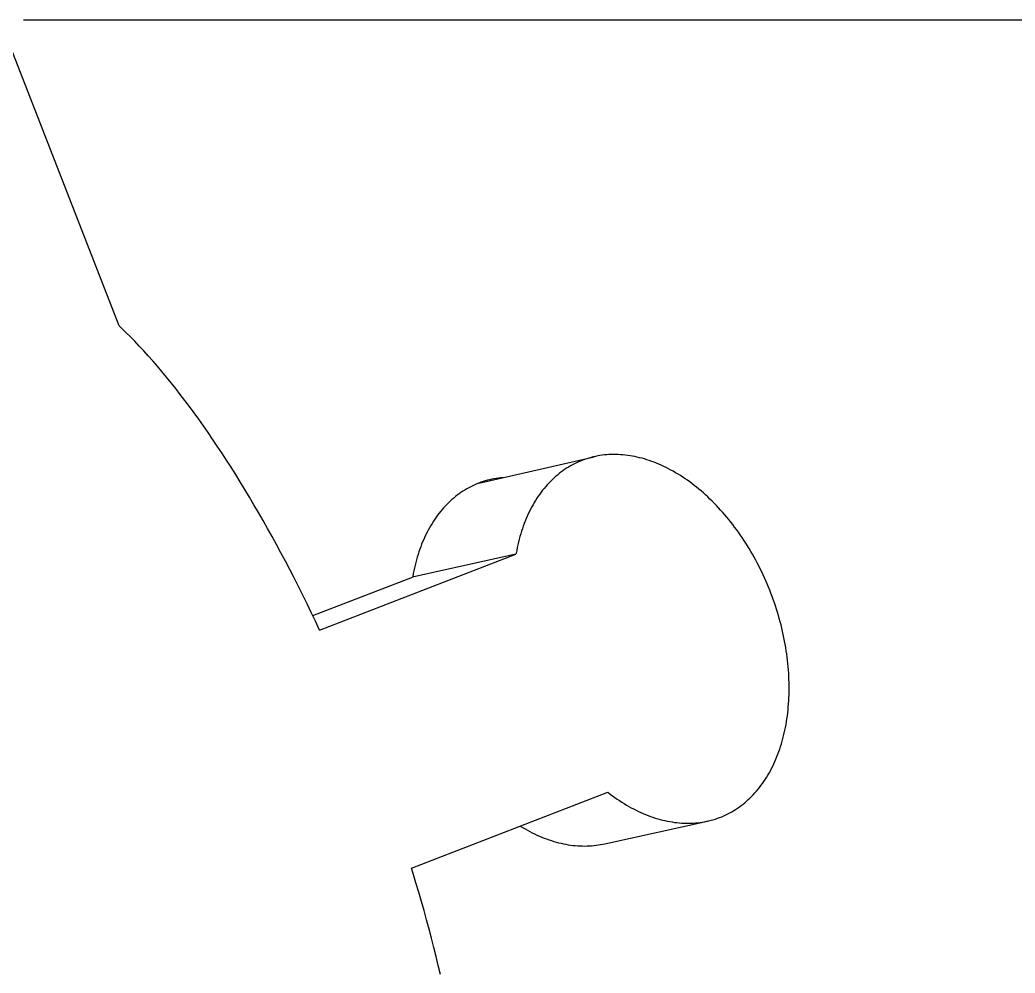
# Model space of a CAD drawing. Extents: x 10753 to 18704, y -5361 to 1140.
# Drawn here: x 11504.849 to 11506.065, y -3616.836 to -3615.671 of the extents above; entities that cross this region are included whole.
import ezdxf

# ---------------------------------------------------------------- set-up
doc = ezdxf.new("R2010")
doc.units = 0
doc.header["$LTSCALE"] = 30
doc.header["$MEASUREMENT"] = 0
doc.layers.add('bath', color=23, linetype='CONTINUOUS')
doc.layers.add('furniture', color=9, linetype='CONTINUOUS')

msp = doc.modelspace()

# ---------------------------------------------------------------- linework, layer by layer
at = {"layer": 'bath'}
for p, q in [((11504.96981, -3616.04464), (11504.82489, -3615.67219)), ((11504.97279, -3616.04745), (11504.96981, -3616.04464)), ((11504.97818, -3616.05264), (11504.97279, -3616.04745)), ((11504.9836, -3616.05802), (11504.97818, -3616.05264)), ((11504.98904, -3616.06357), (11504.9836, -3616.05802)), ((11504.99452, -3616.0693), (11504.98904, -3616.06357)), ((11505.00002, -3616.07521), (11504.99452, -3616.0693)), ((11505.00553, -3616.08128), (11505.00002, -3616.07521)), ((11505.01108, -3616.08752), (11505.00553, -3616.08128)), ((11505.01663, -3616.09393), (11505.01108, -3616.08752)), ((11505.02221, -3616.10051), (11505.01663, -3616.09393)), ((11505.0278, -3616.10725), (11505.02221, -3616.10051)), ((11505.03341, -3616.11415), (11505.0278, -3616.10725)), ((11505.03903, -3616.12122), (11505.03341, -3616.11415)), ((11505.04466, -3616.12844), (11505.03903, -3616.12122)), ((11505.0503, -3616.13581), (11505.04466, -3616.12844)), ((11505.05594, -3616.14334), (11505.0503, -3616.13581)), ((11505.06159, -3616.15102), (11505.05594, -3616.14334)), ((11505.06724, -3616.15885), (11505.06159, -3616.15102)), ((11505.0729, -3616.16682), (11505.06724, -3616.15885)), ((11505.07856, -3616.17494), (11505.0729, -3616.16682)), ((11505.08421, -3616.1832), (11505.07856, -3616.17494)), ((11505.08986, -3616.1916), (11505.08421, -3616.1832)), ((11505.09551, -3616.20013), (11505.08986, -3616.1916)), ((11505.10115, -3616.2088), (11505.09551, -3616.20013)), ((11505.10678, -3616.2176), (11505.10115, -3616.2088)), ((11505.40958, -3616.23697), (11505.55051, -3616.20471)), ((11505.53397, -3616.20995), (11505.53145, -3616.21102)), ((11505.53652, -3616.20894), (11505.53397, -3616.20995)), ((11505.53909, -3616.208), (11505.53652, -3616.20894)), ((11505.54168, -3616.20713), (11505.53909, -3616.208)), ((11505.5443, -3616.20632), (11505.54168, -3616.20713)), ((11505.54695, -3616.20559), (11505.5443, -3616.20632)), ((11505.54961, -3616.20491), (11505.54695, -3616.20559)), ((11505.5523, -3616.20431), (11505.54961, -3616.20491)), ((11505.55501, -3616.20378), (11505.5523, -3616.20431)), ((11505.55773, -3616.20331), (11505.55501, -3616.20378)), ((11505.56048, -3616.20291), (11505.55773, -3616.20331)), ((11505.56324, -3616.20258), (11505.56048, -3616.20291)), ((11505.56602, -3616.20232), (11505.56324, -3616.20258)), ((11505.56882, -3616.20213), (11505.56602, -3616.20232)), ((11505.57164, -3616.202), (11505.56882, -3616.20213)), ((11505.57447, -3616.20194), (11505.57164, -3616.202)), ((11505.57731, -3616.20196), (11505.57447, -3616.20194)), ((11505.58016, -3616.20204), (11505.57731, -3616.20196)), ((11505.58303, -3616.20219), (11505.58016, -3616.20204)), ((11505.58591, -3616.20241), (11505.58303, -3616.20219)), ((11505.5888, -3616.20269), (11505.58591, -3616.20241)), ((11505.5917, -3616.20305), (11505.5888, -3616.20269)), ((11505.59461, -3616.20347), (11505.5917, -3616.20305)), ((11505.59753, -3616.20397), (11505.59461, -3616.20347)), ((11505.60045, -3616.20453), (11505.59753, -3616.20397)), ((11505.60338, -3616.20516), (11505.60045, -3616.20453)), ((11505.60631, -3616.20585), (11505.60338, -3616.20516)), ((11505.60925, -3616.20661), (11505.60631, -3616.20585)), ((11505.61219, -3616.20745), (11505.60925, -3616.20661)), ((11505.61514, -3616.20834), (11505.61219, -3616.20745)), ((11505.61808, -3616.20931), (11505.61514, -3616.20834)), ((11505.62103, -3616.21034), (11505.61808, -3616.20931)), ((11505.1124, -3616.22652), (11505.10678, -3616.2176)), ((11505.51234, -3616.22194), (11505.51009, -3616.22359)), ((11505.51462, -3616.22035), (11505.51234, -3616.22194)), ((11505.51693, -3616.21883), (11505.51462, -3616.22035)), ((11505.51928, -3616.21737), (11505.51693, -3616.21883)), ((11505.52166, -3616.21597), (11505.51928, -3616.21737)), ((11505.52406, -3616.21463), (11505.52166, -3616.21597)), ((11505.5265, -3616.21336), (11505.52406, -3616.21463)), ((11505.52896, -3616.21216), (11505.5265, -3616.21336)), ((11505.53145, -3616.21102), (11505.52896, -3616.21216)), ((11505.62398, -3616.21144), (11505.62103, -3616.21034)), ((11505.62692, -3616.2126), (11505.62398, -3616.21144)), ((11505.62986, -3616.21383), (11505.62692, -3616.2126)), ((11505.6328, -3616.21512), (11505.62986, -3616.21383)), ((11505.63574, -3616.21648), (11505.6328, -3616.21512)), ((11505.63867, -3616.2179), (11505.63574, -3616.21648)), ((11505.6416, -3616.21939), (11505.63867, -3616.2179)), ((11505.64452, -3616.22094), (11505.6416, -3616.21939)), ((11505.64743, -3616.22255), (11505.64452, -3616.22094)), ((11505.11801, -3616.23557), (11505.1124, -3616.22652)), ((11505.41749, -3616.23427), (11505.41487, -3616.23509)), ((11505.42013, -3616.23352), (11505.41749, -3616.23427)), ((11505.42279, -3616.23284), (11505.42013, -3616.23352)), ((11505.42547, -3616.23223), (11505.42279, -3616.23284)), ((11505.42818, -3616.23169), (11505.42547, -3616.23223)), ((11505.4309, -3616.23121), (11505.42818, -3616.23169)), ((11505.43364, -3616.2308), (11505.4309, -3616.23121)), ((11505.43641, -3616.23046), (11505.43364, -3616.2308)), ((11505.43919, -3616.23019), (11505.43641, -3616.23046)), ((11505.49936, -3616.23277), (11505.49732, -3616.23479)), ((11505.50144, -3616.23082), (11505.49936, -3616.23277)), ((11505.50355, -3616.22892), (11505.50144, -3616.23082)), ((11505.50569, -3616.22708), (11505.50355, -3616.22892)), ((11505.50787, -3616.22531), (11505.50569, -3616.22708)), ((11505.51009, -3616.22359), (11505.50787, -3616.22531)), ((11505.65034, -3616.22422), (11505.64743, -3616.22255)), ((11505.65323, -3616.22596), (11505.65034, -3616.22422)), ((11505.65612, -3616.22776), (11505.65323, -3616.22596)), ((11505.65899, -3616.22962), (11505.65612, -3616.22776)), ((11505.66185, -3616.23153), (11505.65899, -3616.22962)), ((11505.6647, -3616.23351), (11505.66185, -3616.23153)), ((11505.66754, -3616.23555), (11505.6647, -3616.23351)), ((11505.1236, -3616.24475), (11505.11801, -3616.23557)), ((11505.12918, -3616.25404), (11505.1236, -3616.24475)), ((11505.3925, -3616.24541), (11505.39016, -3616.24688)), ((11505.39487, -3616.244), (11505.3925, -3616.24541)), ((11505.39728, -3616.24266), (11505.39487, -3616.244)), ((11505.39971, -3616.24138), (11505.39728, -3616.24266)), ((11505.40217, -3616.24016), (11505.39971, -3616.24138)), ((11505.40465, -3616.23902), (11505.40217, -3616.24016)), ((11505.40717, -3616.23793), (11505.40465, -3616.23902)), ((11505.40971, -3616.23692), (11505.40717, -3616.23793)), ((11505.41228, -3616.23597), (11505.40971, -3616.23692)), ((11505.41487, -3616.23509), (11505.41228, -3616.23597)), ((11505.48771, -3616.24574), (11505.48591, -3616.24809)), ((11505.48956, -3616.24343), (11505.48771, -3616.24574)), ((11505.49144, -3616.24119), (11505.48956, -3616.24343)), ((11505.49336, -3616.239), (11505.49144, -3616.24119)), ((11505.49532, -3616.23686), (11505.49336, -3616.239)), ((11505.49732, -3616.23479), (11505.49532, -3616.23686)), ((11505.67036, -3616.23765), (11505.66754, -3616.23555)), ((11505.67317, -3616.2398), (11505.67036, -3616.23765)), ((11505.67596, -3616.24201), (11505.67317, -3616.2398)), ((11505.67873, -3616.24428), (11505.67596, -3616.24201)), ((11505.68148, -3616.2466), (11505.67873, -3616.24428)), ((11505.13475, -3616.26345), (11505.12918, -3616.25404)), ((11505.3768, -3616.25702), (11505.3747, -3616.25893)), ((11505.37894, -3616.25518), (11505.3768, -3616.25702)), ((11505.38112, -3616.25339), (11505.37894, -3616.25518)), ((11505.38333, -3616.25167), (11505.38112, -3616.25339)), ((11505.38557, -3616.25001), (11505.38333, -3616.25167)), ((11505.38785, -3616.24841), (11505.38557, -3616.25001)), ((11505.39016, -3616.24688), (11505.38785, -3616.24841)), ((11505.47911, -3616.25807), (11505.47751, -3616.26069)), ((11505.48074, -3616.25549), (11505.47911, -3616.25807)), ((11505.48242, -3616.25297), (11505.48074, -3616.25549)), ((11505.48414, -3616.25051), (11505.48242, -3616.25297)), ((11505.48591, -3616.24809), (11505.48414, -3616.25051)), ((11505.68422, -3616.24898), (11505.68148, -3616.2466)), ((11505.68694, -3616.25141), (11505.68422, -3616.24898)), ((11505.68964, -3616.2539), (11505.68694, -3616.25141)), ((11505.69231, -3616.25644), (11505.68964, -3616.2539)), ((11505.69497, -3616.25903), (11505.69231, -3616.25644)), ((11505.14029, -3616.27298), (11505.13475, -3616.26345)), ((11505.36473, -3616.26934), (11505.36285, -3616.27159)), ((11505.36664, -3616.26714), (11505.36473, -3616.26934)), ((11505.3686, -3616.265), (11505.36664, -3616.26714)), ((11505.37059, -3616.26292), (11505.3686, -3616.265)), ((11505.37263, -3616.26089), (11505.37059, -3616.26292)), ((11505.3747, -3616.25893), (11505.37263, -3616.26089)), ((11505.47299, -3616.26886), (11505.47158, -3616.27169)), ((11505.47446, -3616.26609), (11505.47299, -3616.26886)), ((11505.47596, -3616.26336), (11505.47446, -3616.26609)), ((11505.47751, -3616.26069), (11505.47596, -3616.26336)), ((11505.6976, -3616.26168), (11505.69497, -3616.25903)), ((11505.70021, -3616.26437), (11505.6976, -3616.26168)), ((11505.70279, -3616.26711), (11505.70021, -3616.26437)), ((11505.70535, -3616.2699), (11505.70279, -3616.26711)), ((11505.70788, -3616.27274), (11505.70535, -3616.2699)), ((11505.14582, -3616.28262), (11505.14029, -3616.27298)), ((11505.15132, -3616.29236), (11505.14582, -3616.28262)), ((11505.35574, -3616.28116), (11505.35406, -3616.28369)), ((11505.35745, -3616.27869), (11505.35574, -3616.28116)), ((11505.35921, -3616.27627), (11505.35745, -3616.27869)), ((11505.36101, -3616.2739), (11505.35921, -3616.27627)), ((11505.36285, -3616.27159), (11505.36101, -3616.2739)), ((11505.4676, -3616.28043), (11505.46637, -3616.28344)), ((11505.46888, -3616.27747), (11505.4676, -3616.28043)), ((11505.4702, -3616.27455), (11505.46888, -3616.27747)), ((11505.47158, -3616.27169), (11505.4702, -3616.27455)), ((11505.71038, -3616.27563), (11505.70788, -3616.27274)), ((11505.71286, -3616.27856), (11505.71038, -3616.27563)), ((11505.71531, -3616.28154), (11505.71286, -3616.27856)), ((11505.71773, -3616.28456), (11505.71531, -3616.28154)), ((11505.1568, -3616.30221), (11505.15132, -3616.29236)), ((11505.3478, -3616.29431), (11505.34634, -3616.29709)), ((11505.3493, -3616.29158), (11505.3478, -3616.29431)), ((11505.35084, -3616.2889), (11505.3493, -3616.29158)), ((11505.35243, -3616.28627), (11505.35084, -3616.2889)), ((11505.35406, -3616.28369), (11505.35243, -3616.28627)), ((11505.46295, -3616.29272), (11505.4619, -3616.29589)), ((11505.46404, -3616.28958), (11505.46295, -3616.29272)), ((11505.46518, -3616.28649), (11505.46404, -3616.28958)), ((11505.46637, -3616.28344), (11505.46518, -3616.28649)), ((11505.72013, -3616.28763), (11505.71773, -3616.28456)), ((11505.72249, -3616.29074), (11505.72013, -3616.28763)), ((11505.72482, -3616.29389), (11505.72249, -3616.29074)), ((11505.72712, -3616.29708), (11505.72482, -3616.29389)), ((11505.16225, -3616.31217), (11505.1568, -3616.30221)), ((11505.34225, -3616.30572), (11505.34097, -3616.30869)), ((11505.34357, -3616.3028), (11505.34225, -3616.30572)), ((11505.34493, -3616.29992), (11505.34357, -3616.3028)), ((11505.34634, -3616.29709), (11505.34493, -3616.29992)), ((11505.45906, -3616.30566), (11505.45821, -3616.30899)), ((11505.45996, -3616.30237), (11505.45906, -3616.30566)), ((11505.46091, -3616.29911), (11505.45996, -3616.30237)), ((11505.4619, -3616.29589), (11505.46091, -3616.29911)), ((11505.72938, -3616.30031), (11505.72712, -3616.29708)), ((11505.73161, -3616.30358), (11505.72938, -3616.30031)), ((11505.73381, -3616.30689), (11505.73161, -3616.30358)), ((11505.73598, -3616.31023), (11505.73381, -3616.30689)), ((11505.16768, -3616.32222), (11505.16225, -3616.31217)), ((11505.33744, -3616.31786), (11505.33635, -3616.321)), ((11505.33857, -3616.31476), (11505.33744, -3616.31786)), ((11505.33975, -3616.3117), (11505.33857, -3616.31476)), ((11505.34097, -3616.30869), (11505.33975, -3616.3117)), ((11505.45596, -3616.31919), (11505.45531, -3616.32266)), ((11505.45666, -3616.31576), (11505.45596, -3616.31919)), ((11505.45741, -3616.31236), (11505.45666, -3616.31576)), ((11505.45821, -3616.30899), (11505.45741, -3616.31236)), ((11505.7381, -3616.31361), (11505.73598, -3616.31023)), ((11505.7402, -3616.31703), (11505.7381, -3616.31361)), ((11505.74225, -3616.32048), (11505.7402, -3616.31703)), ((11505.17308, -3616.33237), (11505.16768, -3616.32222)), ((11505.21503, -3616.41666), (11505.45508, -3616.32399)), ((11505.45508, -3616.32399), (11505.32863, -3616.35183)), ((11505.33338, -3616.33066), (11505.33249, -3616.33396)), ((11505.33432, -3616.3274), (11505.33338, -3616.33066)), ((11505.33531, -3616.32418), (11505.33432, -3616.3274)), ((11505.33635, -3616.321), (11505.33531, -3616.32418)), ((11505.45531, -3616.32266), (11505.45508, -3616.32399)), ((11505.74427, -3616.32396), (11505.74225, -3616.32048)), ((11505.74625, -3616.32747), (11505.74427, -3616.32396)), ((11505.7482, -3616.33101), (11505.74625, -3616.32747)), ((11505.7501, -3616.33458), (11505.7482, -3616.33101)), ((11505.17844, -3616.34261), (11505.17308, -3616.33237)), ((11505.18378, -3616.35294), (11505.17844, -3616.34261)), ((11505.33086, -3616.34067), (11505.33011, -3616.34408)), ((11505.33165, -3616.3373), (11505.33086, -3616.34067)), ((11505.33249, -3616.33396), (11505.33165, -3616.3373)), ((11505.75197, -3616.33818), (11505.7501, -3616.33458)), ((11505.75379, -3616.34181), (11505.75197, -3616.33818)), ((11505.75557, -3616.34547), (11505.75379, -3616.34181)), ((11505.18908, -3616.36336), (11505.18378, -3616.35294)), ((11505.20661, -3616.39893), (11505.32863, -3616.35183)), ((11505.32878, -3616.35099), (11505.32863, -3616.35183)), ((11505.32942, -3616.34752), (11505.32878, -3616.35099)), ((11505.33011, -3616.34408), (11505.32942, -3616.34752)), ((11505.75732, -3616.34914), (11505.75557, -3616.34547)), ((11505.75902, -3616.35285), (11505.75732, -3616.34914)), ((11505.76067, -3616.35657), (11505.75902, -3616.35285)), ((11505.19435, -3616.37387), (11505.18908, -3616.36336)), ((11505.76229, -3616.36032), (11505.76067, -3616.35657)), ((11505.76386, -3616.36409), (11505.76229, -3616.36032)), ((11505.76539, -3616.36787), (11505.76386, -3616.36409)), ((11505.76688, -3616.37168), (11505.76539, -3616.36787)), ((11505.19958, -3616.38445), (11505.19435, -3616.37387)), ((11505.76832, -3616.3755), (11505.76688, -3616.37168)), ((11505.76971, -3616.37934), (11505.76832, -3616.3755)), ((11505.77106, -3616.38319), (11505.76971, -3616.37934)), ((11505.20477, -3616.39511), (11505.19958, -3616.38445)), ((11505.77236, -3616.38705), (11505.77106, -3616.38319)), ((11505.77362, -3616.39093), (11505.77236, -3616.38705)), ((11505.77483, -3616.39482), (11505.77362, -3616.39093)), ((11505.20992, -3616.40585), (11505.20477, -3616.39511)), ((11505.77599, -3616.39872), (11505.77483, -3616.39482)), ((11505.77711, -3616.40263), (11505.77599, -3616.39872)), ((11505.77818, -3616.40654), (11505.77711, -3616.40263)), ((11505.21503, -3616.41666), (11505.20992, -3616.40585)), ((11505.7792, -3616.41046), (11505.77818, -3616.40654)), ((11505.78017, -3616.41439), (11505.7792, -3616.41046)), ((11505.78109, -3616.41832), (11505.78017, -3616.41439)), ((11505.78197, -3616.42225), (11505.78109, -3616.41832)), ((11505.78279, -3616.42619), (11505.78197, -3616.42225)), ((11505.78357, -3616.43012), (11505.78279, -3616.42619)), ((11505.78429, -3616.43406), (11505.78357, -3616.43012)), ((11505.78497, -3616.43799), (11505.78429, -3616.43406)), ((11505.78559, -3616.44192), (11505.78497, -3616.43799)), ((11505.78617, -3616.44585), (11505.78559, -3616.44192)), ((11505.78669, -3616.44976), (11505.78617, -3616.44585)), ((11505.78717, -3616.45368), (11505.78669, -3616.44976)), ((11505.78759, -3616.45758), (11505.78717, -3616.45368)), ((11505.78796, -3616.46148), (11505.78759, -3616.45758)), ((11505.78828, -3616.46536), (11505.78796, -3616.46148)), ((11505.78855, -3616.46924), (11505.78828, -3616.46536)), ((11505.78877, -3616.4731), (11505.78855, -3616.46924)), ((11505.78894, -3616.47694), (11505.78877, -3616.4731)), ((11505.78905, -3616.48077), (11505.78894, -3616.47694)), ((11505.78912, -3616.48459), (11505.78905, -3616.48077)), ((11505.78909, -3616.49217), (11505.78913, -3616.48839)), ((11505.78913, -3616.48839), (11505.78912, -3616.48459)), ((11505.78867, -3616.50338), (11505.78886, -3616.49967)), ((11505.78886, -3616.49967), (11505.789, -3616.49593)), ((11505.789, -3616.49593), (11505.78909, -3616.49217)), ((11505.78778, -3616.51439), (11505.78813, -3616.51075)), ((11505.78813, -3616.51075), (11505.78843, -3616.50708)), ((11505.78843, -3616.50708), (11505.78867, -3616.50338)), ((11505.78589, -3616.52869), (11505.78644, -3616.52516)), ((11505.78644, -3616.52516), (11505.78694, -3616.5216)), ((11505.78694, -3616.5216), (11505.78739, -3616.51801)), ((11505.78739, -3616.51801), (11505.78778, -3616.51439)), ((11505.78394, -3616.5391), (11505.78464, -3616.53566)), ((11505.78464, -3616.53566), (11505.78529, -3616.53219)), ((11505.78529, -3616.53219), (11505.78589, -3616.52869)), ((11505.78064, -3616.55249), (11505.78154, -3616.5492)), ((11505.78154, -3616.5492), (11505.78239, -3616.54586)), ((11505.78239, -3616.54586), (11505.78319, -3616.5425)), ((11505.78319, -3616.5425), (11505.78394, -3616.5391)), ((11505.77657, -3616.56527), (11505.77766, -3616.56214)), ((11505.77766, -3616.56214), (11505.7787, -3616.55896)), ((11505.7787, -3616.55896), (11505.7797, -3616.55574)), ((11505.7797, -3616.55574), (11505.78064, -3616.55249)), ((11505.77173, -3616.57738), (11505.77301, -3616.57442)), ((11505.77301, -3616.57442), (11505.77424, -3616.57142)), ((11505.77424, -3616.57142), (11505.77543, -3616.56837)), ((11505.77543, -3616.56837), (11505.77657, -3616.56527)), ((11505.76615, -3616.58877), (11505.76761, -3616.58599)), ((11505.76761, -3616.58599), (11505.76903, -3616.58317)), ((11505.76903, -3616.58317), (11505.7704, -3616.5803)), ((11505.7704, -3616.5803), (11505.77173, -3616.57738)), ((11505.75818, -3616.60188), (11505.75986, -3616.59936)), ((11505.75986, -3616.59936), (11505.7615, -3616.59679)), ((11505.7615, -3616.59679), (11505.76309, -3616.59416)), ((11505.76309, -3616.59416), (11505.76464, -3616.59149)), ((11505.76464, -3616.59149), (11505.76615, -3616.58877)), ((11505.74917, -3616.61367), (11505.75105, -3616.61142)), ((11505.75105, -3616.61142), (11505.75289, -3616.60912)), ((11505.75289, -3616.60912), (11505.7547, -3616.60676)), ((11505.7547, -3616.60676), (11505.75646, -3616.60435)), ((11505.75646, -3616.60435), (11505.75818, -3616.60188)), ((11505.32739, -3616.70772), (11505.56744, -3616.61505)), ((11505.56744, -3616.61505), (11505.57025, -3616.61721)), ((11505.57025, -3616.61721), (11505.57307, -3616.6193)), ((11505.57307, -3616.6193), (11505.5759, -3616.62134)), ((11505.5759, -3616.62134), (11505.57875, -3616.62332)), ((11505.57875, -3616.62332), (11505.58162, -3616.62524)), ((11505.73917, -3616.62404), (11505.74124, -3616.62208)), ((11505.74124, -3616.62208), (11505.74328, -3616.62007)), ((11505.74328, -3616.62007), (11505.74528, -3616.61799)), ((11505.74528, -3616.61799), (11505.74724, -3616.61586)), ((11505.74724, -3616.61586), (11505.74917, -3616.61367)), ((11505.58162, -3616.62524), (11505.58449, -3616.6271)), ((11505.58449, -3616.6271), (11505.58737, -3616.6289)), ((11505.58737, -3616.6289), (11505.59027, -3616.63063)), ((11505.59027, -3616.63063), (11505.59317, -3616.63231)), ((11505.59317, -3616.63231), (11505.59609, -3616.63392)), ((11505.59609, -3616.63392), (11505.59901, -3616.63547)), ((11505.59901, -3616.63547), (11505.60193, -3616.63696)), ((11505.72367, -3616.63603), (11505.72599, -3616.6345)), ((11505.72599, -3616.6345), (11505.72827, -3616.63291)), ((11505.72827, -3616.63291), (11505.73052, -3616.63126)), ((11505.73052, -3616.63126), (11505.73273, -3616.62955)), ((11505.73273, -3616.62955), (11505.73491, -3616.62777)), ((11505.73491, -3616.62777), (11505.73706, -3616.62594)), ((11505.73706, -3616.62594), (11505.73917, -3616.62404)), ((11505.60193, -3616.63696), (11505.60486, -3616.63838)), ((11505.60486, -3616.63838), (11505.6078, -3616.63974)), ((11505.6078, -3616.63974), (11505.61074, -3616.64103)), ((11505.61074, -3616.64103), (11505.61368, -3616.64226)), ((11505.61368, -3616.64226), (11505.61663, -3616.64342)), ((11505.61663, -3616.64342), (11505.61958, -3616.64452)), ((11505.61958, -3616.64452), (11505.62252, -3616.64555)), ((11505.62252, -3616.64555), (11505.62547, -3616.64651)), ((11505.62547, -3616.64651), (11505.62841, -3616.64741)), ((11505.62841, -3616.64741), (11505.63135, -3616.64824)), ((11505.6963, -3616.64853), (11505.69892, -3616.64773)), ((11505.69892, -3616.64773), (11505.70152, -3616.64685)), ((11505.70152, -3616.64685), (11505.70409, -3616.64591)), ((11505.70409, -3616.64591), (11505.70663, -3616.64491)), ((11505.70663, -3616.64491), (11505.70915, -3616.64383)), ((11505.70915, -3616.64383), (11505.71164, -3616.6427)), ((11505.71164, -3616.6427), (11505.71411, -3616.64149)), ((11505.71411, -3616.64149), (11505.71654, -3616.64022)), ((11505.71654, -3616.64022), (11505.71895, -3616.63889)), ((11505.71895, -3616.63889), (11505.72133, -3616.63749)), ((11505.72133, -3616.63749), (11505.72367, -3616.63603)), ((11505.46036, -3616.65639), (11505.46325, -3616.65814)), ((11505.46325, -3616.65814), (11505.46616, -3616.65982)), ((11505.46616, -3616.65982), (11505.46907, -3616.66145)), ((11505.56365, -3616.67799), (11505.68922, -3616.65035)), ((11505.63135, -3616.64824), (11505.63429, -3616.649)), ((11505.63429, -3616.649), (11505.63723, -3616.6497)), ((11505.63723, -3616.6497), (11505.64016, -3616.65033)), ((11505.64016, -3616.65033), (11505.64308, -3616.65089)), ((11505.64308, -3616.65089), (11505.646, -3616.65138)), ((11505.646, -3616.65138), (11505.6489, -3616.6518)), ((11505.6489, -3616.6518), (11505.6518, -3616.65216)), ((11505.6518, -3616.65216), (11505.65469, -3616.65245)), ((11505.65469, -3616.65245), (11505.65757, -3616.65267)), ((11505.65757, -3616.65267), (11505.66044, -3616.65282)), ((11505.66044, -3616.65282), (11505.6633, -3616.6529)), ((11505.6633, -3616.6529), (11505.66614, -3616.65291)), ((11505.66614, -3616.65291), (11505.66897, -3616.65285)), ((11505.66897, -3616.65285), (11505.67178, -3616.65273)), ((11505.67178, -3616.65273), (11505.67458, -3616.65254)), ((11505.67458, -3616.65254), (11505.67736, -3616.65227)), ((11505.67736, -3616.65227), (11505.68013, -3616.65194)), ((11505.68013, -3616.65194), (11505.68287, -3616.65155)), ((11505.68287, -3616.65155), (11505.6856, -3616.65108)), ((11505.6856, -3616.65108), (11505.68831, -3616.65054)), ((11505.68831, -3616.65054), (11505.69099, -3616.64994)), ((11505.69099, -3616.64994), (11505.69366, -3616.64927)), ((11505.69366, -3616.64927), (11505.6963, -3616.64853)), ((11505.46907, -3616.66145), (11505.47199, -3616.66301)), ((11505.47199, -3616.66301), (11505.47491, -3616.66451)), ((11505.47491, -3616.66451), (11505.47784, -3616.66594)), ((11505.47784, -3616.66594), (11505.48078, -3616.66731)), ((11505.48078, -3616.66731), (11505.48372, -3616.66862)), ((11505.48372, -3616.66862), (11505.48666, -3616.66986)), ((11505.48666, -3616.66986), (11505.4896, -3616.67104)), ((11505.4896, -3616.67104), (11505.49255, -3616.67215)), ((11505.49255, -3616.67215), (11505.4955, -3616.67319)), ((11505.4955, -3616.67319), (11505.49844, -3616.67417)), ((11505.49844, -3616.67417), (11505.50139, -3616.67508)), ((11505.50139, -3616.67508), (11505.50433, -3616.67592)), ((11505.50433, -3616.67592), (11505.50727, -3616.6767)), ((11505.50727, -3616.6767), (11505.51021, -3616.67741)), ((11505.51021, -3616.67741), (11505.51314, -3616.67805)), ((11505.51314, -3616.67805), (11505.51606, -3616.67862)), ((11505.51606, -3616.67862), (11505.51898, -3616.67913)), ((11505.51898, -3616.67913), (11505.52189, -3616.67957)), ((11505.52189, -3616.67957), (11505.52479, -3616.67994)), ((11505.52479, -3616.67994), (11505.52768, -3616.68024)), ((11505.52768, -3616.68024), (11505.53056, -3616.68047)), ((11505.53056, -3616.68047), (11505.53343, -3616.68063)), ((11505.53343, -3616.68063), (11505.53629, -3616.68073)), ((11505.53629, -3616.68073), (11505.53914, -3616.68075)), ((11505.53914, -3616.68075), (11505.54197, -3616.68071)), ((11505.54197, -3616.68071), (11505.54478, -3616.6806)), ((11505.54478, -3616.6806), (11505.54759, -3616.68042)), ((11505.54759, -3616.68042), (11505.55037, -3616.68017)), ((11505.55037, -3616.68017), (11505.55314, -3616.67985)), ((11505.55314, -3616.67985), (11505.55589, -3616.67947)), ((11505.55589, -3616.67947), (11505.55862, -3616.67901)), ((11505.55862, -3616.67901), (11505.56133, -3616.67849)), ((11505.56133, -3616.67849), (11505.56365, -3616.67799)), ((11505.32938, -3616.71426), (11505.32739, -3616.70772)), ((11505.33282, -3616.72569), (11505.32938, -3616.71426)), ((11505.33617, -3616.73708), (11505.33282, -3616.72569)), ((11505.33944, -3616.74845), (11505.33617, -3616.73708)), ((11505.34264, -3616.75978), (11505.33944, -3616.74845)), ((11505.34575, -3616.77108), (11505.34264, -3616.75978)), ((11505.34877, -3616.78233), (11505.34575, -3616.77108)), ((11505.35172, -3616.79355), (11505.34877, -3616.78233)), ((11505.35457, -3616.80471), (11505.35172, -3616.79355)), ((11505.35735, -3616.81583), (11505.35457, -3616.80471)), ((11505.36003, -3616.82689), (11505.35735, -3616.81583)), ((11505.36263, -3616.83789), (11505.36003, -3616.82689))]:
    msp.add_line(p, q, dxfattribs=at)
at = {"layer": 'furniture', "color": 3}
msp.add_line((11504.85281, -3615.67052), (11524.13127, -3615.67052), dxfattribs=at)

doc.saveas('drawing.dxf')
